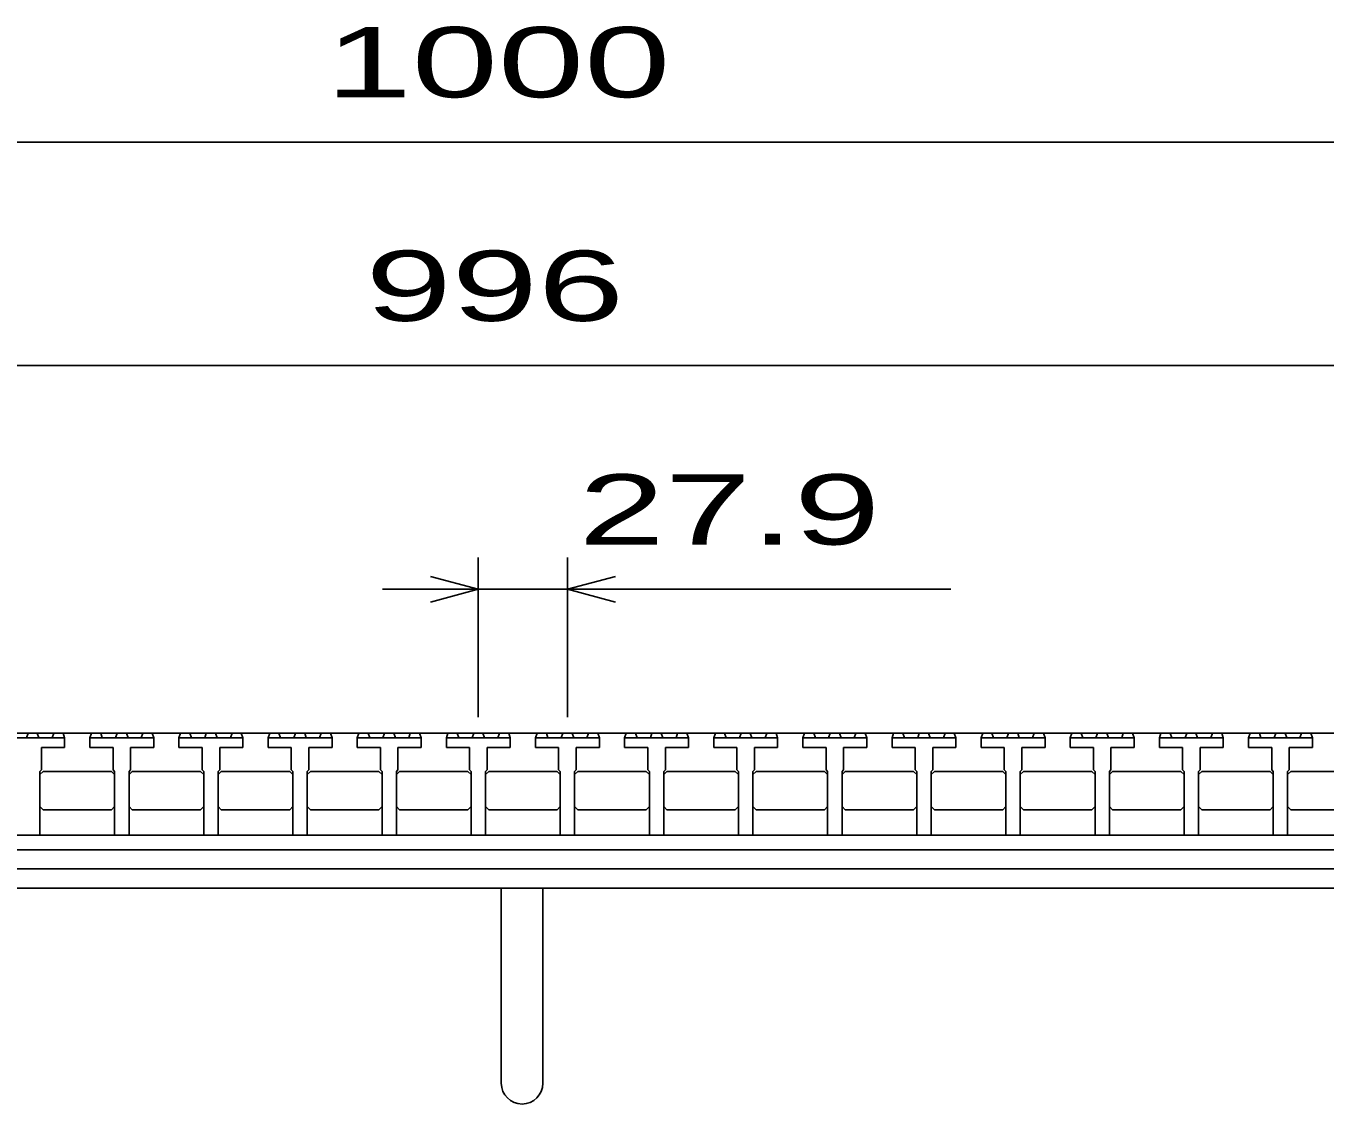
# Model space of a CAD drawing. Units: millimetres, scale not verified. Extents: x -1820 to 1731, y -1282 to 1054.
# Drawn here: x -1005.3 to -598.7, y -588.1 to -250.7 of the extents above; entities that cross this region are included whole.
import ezdxf
from ezdxf.enums import TextEntityAlignment as Align

# ---------------------------------------------------------------- set-up
doc = ezdxf.new("R2010")
doc.units = ezdxf.units.MM
doc.header["$LTSCALE"] = 10
for name, color, linetype, lineweight in [('16', 3, 'Continuous', 25), ('19', 6, 'Continuous', 25), ('22', 2, 'Continuous', 25)]:
    doc.layers.add(name, color=color, linetype=linetype, lineweight=lineweight)
doc.styles.add('ベクトル', font='')
doc.styles.get('ベクトル').set_extended_font_data('ベクトル')

msp = doc.modelspace()

# ---------------------------------------------------------------- linework, layer by layer
at = {"layer": '16'}
for p, q in [((-1348, -472), (-352, -472)), ((-993.2, -473.5), (-1013.2, -473.5)), ((-1005.15, -473.5), (-1004.65, -472)), ((-1004.65, -472), (-1001.75, -472)), ((-1001.75, -472), (-1001.25, -473.5)), ((-997.1, -473.5), (-996.6, -472)), ((-996.6, -472), (-993.7, -472)), ((-993.7, -472), (-993.2, -473.5)), ((-993.2, -476.5), (-993.2, -473.5)), ((-985.3, -473.5), (-984.8, -472)), ((-985.3, -473.5), (-985.3, -476.5)), ((-965.3, -473.5), (-985.3, -473.5)), ((-984.8, -472), (-981.9, -472)), ((-981.9, -472), (-981.4, -473.5)), ((-977.25, -473.5), (-976.75, -472)), ((-976.75, -472), (-973.85, -472)), ((-973.85, -472), (-973.35, -473.5)), ((-969.2, -473.5), (-968.7, -472)), ((-968.7, -472), (-965.8, -472)), ((-965.8, -472), (-965.3, -473.5)), ((-965.3, -476.5), (-965.3, -473.5)), ((-957.4, -473.5), (-956.9, -472)), ((-957.4, -473.5), (-957.4, -476.5)), ((-937.4, -473.5), (-957.4, -473.5)), ((-956.9, -472), (-954, -472)), ((-954, -472), (-953.5, -473.5)), ((-949.35, -473.5), (-948.85, -472)), ((-948.85, -472), (-945.95, -472)), ((-945.95, -472), (-945.45, -473.5)), ((-941.3, -473.5), (-940.8, -472)), ((-940.8, -472), (-937.9, -472)), ((-937.9, -472), (-937.4, -473.5)), ((-937.4, -476.5), (-937.4, -473.5)), ((-929.5, -473.5), (-929, -472)), ((-929.5, -473.5), (-929.5, -476.5)), ((-909.5, -473.5), (-929.5, -473.5)), ((-929, -472), (-926.1, -472)), ((-926.1, -472), (-925.6, -473.5)), ((-921.45, -473.5), (-920.95, -472)), ((-920.95, -472), (-918.05, -472)), ((-918.05, -472), (-917.55, -473.5)), ((-913.4, -473.5), (-912.9, -472)), ((-912.9, -472), (-910, -472)), ((-910, -472), (-909.5, -473.5)), ((-909.5, -476.5), (-909.5, -473.5)), ((-901.6, -473.5), (-901.1, -472)), ((-901.6, -473.5), (-901.6, -476.5)), ((-881.6, -473.5), (-901.6, -473.5)), ((-901.1, -472), (-898.2, -472)), ((-898.2, -472), (-897.7, -473.5)), ((-893.55, -473.5), (-893.05, -472)), ((-893.05, -472), (-890.15, -472)), ((-890.15, -472), (-889.65, -473.5)), ((-885.5, -473.5), (-885, -472)), ((-885, -472), (-882.1, -472)), ((-882.1, -472), (-881.6, -473.5)), ((-881.6, -476.5), (-881.6, -473.5)), ((-873.7, -473.5), (-873.2, -472)), ((-873.7, -473.5), (-873.7, -476.5)), ((-853.7, -473.5), (-873.7, -473.5)), ((-873.2, -472), (-870.3, -472)), ((-870.3, -472), (-869.8, -473.5)), ((-865.65, -473.5), (-865.15, -472)), ((-865.15, -472), (-862.25, -472)), ((-862.25, -472), (-861.75, -473.5)), ((-857.6, -473.5), (-857.1, -472)), ((-857.1, -472), (-854.2, -472)), ((-854.2, -472), (-853.7, -473.5)), ((-853.7, -476.5), (-853.7, -473.5)), ((-845.8, -473.5), (-845.3, -472)), ((-845.8, -473.5), (-845.8, -476.5)), ((-825.8, -473.5), (-845.8, -473.5)), ((-845.3, -472), (-842.4, -472)), ((-842.4, -472), (-841.9, -473.5)), ((-837.75, -473.5), (-837.25, -472)), ((-837.25, -472), (-834.35, -472)), ((-834.35, -472), (-833.85, -473.5)), ((-829.7, -473.5), (-829.2, -472)), ((-829.2, -472), (-826.3, -472)), ((-826.3, -472), (-825.8, -473.5)), ((-825.8, -476.5), (-825.8, -473.5)), ((-817.9, -473.5), (-817.4, -472)), ((-817.9, -473.5), (-817.9, -476.5)), ((-797.9, -473.5), (-817.9, -473.5)), ((-817.4, -472), (-814.5, -472)), ((-814.5, -472), (-814, -473.5)), ((-809.85, -473.5), (-809.35, -472)), ((-809.35, -472), (-806.45, -472)), ((-806.45, -472), (-805.95, -473.5)), ((-801.8, -473.5), (-801.3, -472)), ((-801.3, -472), (-798.4, -472)), ((-798.4, -472), (-797.9, -473.5)), ((-797.9, -476.5), (-797.9, -473.5)), ((-790, -473.5), (-789.5, -472)), ((-790, -473.5), (-790, -476.5)), ((-770, -473.5), (-790, -473.5)), ((-789.5, -472), (-786.6, -472)), ((-786.6, -472), (-786.1, -473.5)), ((-781.95, -473.5), (-781.45, -472)), ((-781.45, -472), (-778.55, -472)), ((-778.55, -472), (-778.05, -473.5)), ((-773.9, -473.5), (-773.4, -472)), ((-773.4, -472), (-770.5, -472)), ((-770.5, -472), (-770, -473.5)), ((-770, -476.5), (-770, -473.5)), ((-762.1, -473.5), (-761.6, -472)), ((-762.1, -473.5), (-762.1, -476.5)), ((-742.1, -473.5), (-762.1, -473.5)), ((-761.6, -472), (-758.7, -472)), ((-758.7, -472), (-758.2, -473.5)), ((-754.05, -473.5), (-753.55, -472)), ((-753.55, -472), (-750.65, -472)), ((-750.65, -472), (-750.15, -473.5)), ((-746, -473.5), (-745.5, -472)), ((-745.5, -472), (-742.6, -472)), ((-742.6, -472), (-742.1, -473.5)), ((-742.1, -476.5), (-742.1, -473.5)), ((-734.2, -473.5), (-733.7, -472)), ((-734.2, -473.5), (-734.2, -476.5)), ((-714.2, -473.5), (-734.2, -473.5)), ((-733.7, -472), (-730.8, -472)), ((-730.8, -472), (-730.3, -473.5)), ((-726.15, -473.5), (-725.65, -472)), ((-725.65, -472), (-722.75, -472)), ((-722.75, -472), (-722.25, -473.5)), ((-718.1, -473.5), (-717.6, -472)), ((-717.6, -472), (-714.7, -472)), ((-714.7, -472), (-714.2, -473.5)), ((-714.2, -476.5), (-714.2, -473.5)), ((-706.3, -473.5), (-705.8, -472)), ((-706.3, -473.5), (-706.3, -476.5)), ((-686.3, -473.5), (-706.3, -473.5)), ((-705.8, -472), (-702.9, -472)), ((-702.9, -472), (-702.4, -473.5)), ((-698.25, -473.5), (-697.75, -472)), ((-697.75, -472), (-694.85, -472)), ((-694.85, -472), (-694.35, -473.5)), ((-690.2, -473.5), (-689.7, -472)), ((-689.7, -472), (-686.8, -472)), ((-686.8, -472), (-686.3, -473.5)), ((-686.3, -476.5), (-686.3, -473.5)), ((-678.4, -473.5), (-677.9, -472)), ((-678.4, -473.5), (-678.4, -476.5)), ((-658.4, -473.5), (-678.4, -473.5)), ((-677.9, -472), (-675, -472)), ((-675, -472), (-674.5, -473.5)), ((-670.35, -473.5), (-669.85, -472)), ((-669.85, -472), (-666.95, -472)), ((-666.95, -472), (-666.45, -473.5)), ((-662.3, -473.5), (-661.8, -472)), ((-661.8, -472), (-658.9, -472)), ((-658.9, -472), (-658.4, -473.5)), ((-658.4, -476.5), (-658.4, -473.5)), ((-650.5, -473.5), (-650, -472)), ((-650.5, -473.5), (-650.5, -476.5)), ((-630.5, -473.5), (-650.5, -473.5)), ((-650, -472), (-647.1, -472)), ((-647.1, -472), (-646.6, -473.5)), ((-642.45, -473.5), (-641.95, -472)), ((-641.95, -472), (-639.05, -472)), ((-639.05, -472), (-638.55, -473.5)), ((-634.4, -473.5), (-633.9, -472)), ((-633.9, -472), (-631, -472)), ((-631, -472), (-630.5, -473.5)), ((-630.5, -476.5), (-630.5, -473.5)), ((-622.6, -473.5), (-622.1, -472)), ((-622.6, -473.5), (-622.6, -476.5)), ((-602.6, -473.5), (-622.6, -473.5)), ((-622.1, -472), (-619.2, -472)), ((-619.2, -472), (-618.7, -473.5)), ((-614.55, -473.5), (-614.05, -472)), ((-614.05, -472), (-611.15, -472)), ((-611.15, -472), (-610.65, -473.5)), ((-606.5, -473.5), (-606, -472)), ((-606, -472), (-603.1, -472)), ((-603.1, -472), (-602.6, -473.5)), ((-602.6, -476.5), (-602.6, -473.5)), ((-1000.45, -483.5), (-1000.45, -476.5)), ((-1000.45, -476.5), (-993.2, -476.5)), ((-985.3, -476.5), (-978.05, -476.5)), ((-978.05, -476.5), (-978.05, -483.5)), ((-972.55, -483.5), (-972.55, -476.5)), ((-972.55, -476.5), (-965.3, -476.5)), ((-957.4, -476.5), (-950.15, -476.5)), ((-950.15, -476.5), (-950.15, -483.5)), ((-944.65, -483.5), (-944.65, -476.5)), ((-944.65, -476.5), (-937.4, -476.5)), ((-929.5, -476.5), (-922.25, -476.5)), ((-922.25, -476.5), (-922.25, -483.5)), ((-916.75, -483.5), (-916.75, -476.5)), ((-916.75, -476.5), (-909.5, -476.5)), ((-901.6, -476.5), (-894.35, -476.5)), ((-894.35, -476.5), (-894.35, -483.5)), ((-888.85, -483.5), (-888.85, -476.5)), ((-888.85, -476.5), (-881.6, -476.5)), ((-873.7, -476.5), (-866.45, -476.5)), ((-866.45, -476.5), (-866.45, -483.5)), ((-860.95, -483.5), (-860.95, -476.5)), ((-860.95, -476.5), (-853.7, -476.5)), ((-845.8, -476.5), (-838.55, -476.5)), ((-838.55, -476.5), (-838.55, -483.5)), ((-833.05, -483.5), (-833.05, -476.5)), ((-833.05, -476.5), (-825.8, -476.5)), ((-817.9, -476.5), (-810.65, -476.5)), ((-810.65, -476.5), (-810.65, -483.5)), ((-805.15, -483.5), (-805.15, -476.5)), ((-805.15, -476.5), (-797.9, -476.5)), ((-790, -476.5), (-782.75, -476.5)), ((-782.75, -476.5), (-782.75, -483.5)), ((-777.25, -483.5), (-777.25, -476.5)), ((-777.25, -476.5), (-770, -476.5)), ((-762.1, -476.5), (-754.85, -476.5)), ((-754.85, -476.5), (-754.85, -483.5)), ((-749.35, -483.5), (-749.35, -476.5)), ((-749.35, -476.5), (-742.1, -476.5)), ((-734.2, -476.5), (-726.95, -476.5)), ((-726.95, -476.5), (-726.95, -483.5)), ((-721.45, -483.5), (-721.45, -476.5)), ((-721.45, -476.5), (-714.2, -476.5)), ((-706.3, -476.5), (-699.05, -476.5)), ((-699.05, -476.5), (-699.05, -483.5)), ((-693.55, -483.5), (-693.55, -476.5)), ((-693.55, -476.5), (-686.3, -476.5)), ((-678.4, -476.5), (-671.15, -476.5)), ((-671.15, -476.5), (-671.15, -483.5)), ((-665.65, -483.5), (-665.65, -476.5)), ((-665.65, -476.5), (-658.4, -476.5)), ((-650.5, -476.5), (-643.25, -476.5)), ((-643.25, -476.5), (-643.25, -483.5)), ((-637.75, -483.5), (-637.75, -476.5)), ((-637.75, -476.5), (-630.5, -476.5)), ((-622.6, -476.5), (-615.35, -476.5)), ((-615.35, -476.5), (-615.35, -483.5)), ((-609.85, -483.5), (-609.85, -476.5)), ((-609.85, -476.5), (-602.6, -476.5)), ((-1000.95, -484), (-1000.45, -483.5)), ((-978.05, -483.5), (-977.55, -484)), ((-973.05, -484), (-972.55, -483.5)), ((-950.15, -483.5), (-949.65, -484)), ((-945.15, -484), (-944.65, -483.5)), ((-922.25, -483.5), (-921.75, -484)), ((-917.25, -484), (-916.75, -483.5)), ((-894.35, -483.5), (-893.85, -484)), ((-889.35, -484), (-888.85, -483.5)), ((-866.45, -483.5), (-865.95, -484)), ((-861.45, -484), (-860.95, -483.5)), ((-838.55, -483.5), (-838.05, -484)), ((-833.55, -484), (-833.05, -483.5)), ((-810.65, -483.5), (-810.15, -484)), ((-805.65, -484), (-805.15, -483.5)), ((-782.75, -483.5), (-782.25, -484)), ((-777.75, -484), (-777.25, -483.5)), ((-754.85, -483.5), (-754.35, -484)), ((-749.85, -484), (-749.35, -483.5)), ((-726.95, -483.5), (-726.45, -484)), ((-721.95, -484), (-721.45, -483.5)), ((-699.05, -483.5), (-698.55, -484)), ((-694.05, -484), (-693.55, -483.5)), ((-671.15, -483.5), (-670.65, -484)), ((-666.15, -484), (-665.65, -483.5)), ((-643.25, -483.5), (-642.75, -484)), ((-638.25, -484), (-637.75, -483.5)), ((-615.35, -483.5), (-614.85, -484)), ((-610.35, -484), (-609.85, -483.5)), ((-1000.95, -504), (-1000.95, -484)), ((-1000.95, -485), (-999.95, -484)), ((-999.95, -484), (-978.55, -484)), ((-978.55, -484), (-977.55, -485)), ((-977.55, -484), (-977.55, -504)), ((-973.05, -504), (-973.05, -484)), ((-973.05, -485), (-972.05, -484)), ((-972.05, -484), (-950.65, -484)), ((-950.65, -484), (-949.65, -485)), ((-949.65, -484), (-949.65, -504)), ((-945.15, -504), (-945.15, -484)), ((-945.15, -485), (-944.15, -484)), ((-944.15, -484), (-922.75, -484)), ((-922.75, -484), (-921.75, -485)), ((-921.75, -484), (-921.75, -504)), ((-917.25, -504), (-917.25, -484)), ((-917.25, -485), (-916.25, -484)), ((-916.25, -484), (-894.85, -484)), ((-894.85, -484), (-893.85, -485)), ((-893.85, -484), (-893.85, -504)), ((-889.35, -504), (-889.35, -484)), ((-889.35, -485), (-888.35, -484)), ((-888.35, -484), (-866.95, -484)), ((-866.95, -484), (-865.95, -485)), ((-865.95, -484), (-865.95, -504)), ((-861.45, -504), (-861.45, -484)), ((-861.45, -485), (-860.45, -484)), ((-860.45, -484), (-839.05, -484)), ((-839.05, -484), (-838.05, -485)), ((-838.05, -484), (-838.05, -504)), ((-833.55, -504), (-833.55, -484)), ((-833.55, -485), (-832.55, -484)), ((-832.55, -484), (-811.15, -484)), ((-811.15, -484), (-810.15, -485)), ((-810.15, -484), (-810.15, -504)), ((-805.65, -504), (-805.65, -484)), ((-805.65, -485), (-804.65, -484)), ((-804.65, -484), (-783.25, -484)), ((-783.25, -484), (-782.25, -485)), ((-782.25, -484), (-782.25, -504)), ((-777.75, -504), (-777.75, -484)), ((-777.75, -485), (-776.75, -484)), ((-776.75, -484), (-755.35, -484)), ((-755.35, -484), (-754.35, -485)), ((-754.35, -484), (-754.35, -504)), ((-749.85, -504), (-749.85, -484)), ((-749.85, -485), (-748.85, -484)), ((-748.85, -484), (-727.45, -484)), ((-727.45, -484), (-726.45, -485)), ((-726.45, -484), (-726.45, -504)), ((-721.95, -504), (-721.95, -484)), ((-721.95, -485), (-720.95, -484)), ((-720.95, -484), (-699.55, -484)), ((-699.55, -484), (-698.55, -485)), ((-698.55, -484), (-698.55, -504)), ((-694.05, -504), (-694.05, -484)), ((-694.05, -485), (-693.05, -484)), ((-693.05, -484), (-671.65, -484)), ((-671.65, -484), (-670.65, -485)), ((-670.65, -484), (-670.65, -504)), ((-666.15, -504), (-666.15, -484)), ((-666.15, -485), (-665.15, -484)), ((-665.15, -484), (-643.75, -484)), ((-643.75, -484), (-642.75, -485)), ((-642.75, -484), (-642.75, -504)), ((-638.25, -504), (-638.25, -484)), ((-638.25, -485), (-637.25, -484)), ((-637.25, -484), (-615.85, -484)), ((-615.85, -484), (-614.85, -485)), ((-614.85, -484), (-614.85, -504)), ((-610.35, -504), (-610.35, -484)), ((-610.35, -485), (-609.35, -484)), ((-609.35, -484), (-587.95, -484)), ((-999.95, -496), (-1000.95, -495)), ((-978.55, -496), (-999.95, -496)), ((-977.55, -495), (-978.55, -496)), ((-972.05, -496), (-973.05, -495)), ((-950.65, -496), (-972.05, -496)), ((-949.65, -495), (-950.65, -496)), ((-944.15, -496), (-945.15, -495)), ((-922.75, -496), (-944.15, -496)), ((-921.75, -495), (-922.75, -496)), ((-916.25, -496), (-917.25, -495)), ((-894.85, -496), (-916.25, -496)), ((-893.85, -495), (-894.85, -496)), ((-888.35, -496), (-889.35, -495)), ((-866.95, -496), (-888.35, -496)), ((-865.95, -495), (-866.95, -496)), ((-860.45, -496), (-861.45, -495)), ((-839.05, -496), (-860.45, -496)), ((-838.05, -495), (-839.05, -496)), ((-832.55, -496), (-833.55, -495)), ((-811.15, -496), (-832.55, -496)), ((-810.15, -495), (-811.15, -496)), ((-804.65, -496), (-805.65, -495)), ((-783.25, -496), (-804.65, -496)), ((-782.25, -495), (-783.25, -496)), ((-776.75, -496), (-777.75, -495)), ((-755.35, -496), (-776.75, -496)), ((-754.35, -495), (-755.35, -496)), ((-748.85, -496), (-749.85, -495)), ((-727.45, -496), (-748.85, -496)), ((-726.45, -495), (-727.45, -496)), ((-720.95, -496), (-721.95, -495)), ((-699.55, -496), (-720.95, -496)), ((-698.55, -495), (-699.55, -496)), ((-693.05, -496), (-694.05, -495)), ((-671.65, -496), (-693.05, -496)), ((-670.65, -495), (-671.65, -496)), ((-665.15, -496), (-666.15, -495)), ((-643.75, -496), (-665.15, -496)), ((-642.75, -495), (-643.75, -496)), ((-637.25, -496), (-638.25, -495)), ((-615.85, -496), (-637.25, -496)), ((-614.85, -495), (-615.85, -496)), ((-609.35, -496), (-610.35, -495)), ((-587.95, -496), (-609.35, -496)), ((-1348, -504), (-352, -504)), ((-1340.25, -504), (-359.75, -504)), ((-1005.45, -504), (-1000.95, -504)), ((-977.55, -504), (-973.05, -504)), ((-949.65, -504), (-945.15, -504)), ((-921.75, -504), (-917.25, -504)), ((-893.85, -504), (-889.35, -504)), ((-865.95, -504), (-861.45, -504)), ((-838.05, -504), (-833.55, -504)), ((-810.15, -504), (-805.65, -504)), ((-782.25, -504), (-777.75, -504)), ((-754.35, -504), (-749.85, -504)), ((-726.45, -504), (-721.95, -504)), ((-698.55, -504), (-694.05, -504)), ((-670.65, -504), (-666.15, -504)), ((-642.75, -504), (-638.25, -504)), ((-614.85, -504), (-610.35, -504)), ((-359.75, -508.5), (-1340.25, -508.5)), ((-1340.25, -514.5), (-359.75, -514.5))]:
    msp.add_line(p, q, dxfattribs=at)
at = {"layer": '19'}
for p, q in [((-1350, -514.5), (-350, -514.5)), ((-350, -520.5), (-1350, -520.5)), ((-856.5, -581.61), (-856.5, -520.5)), ((-843.5, -581.61), (-843.5, -520.5))]:
    msp.add_line(p, q, dxfattribs=at)
msp.add_arc((-850, -581.61), 6.5, 180, 0, dxfattribs=at)
at = {"layer": '22', "color": 4}
for p, q in [((-1350, -287), (-350, -287)), ((-1348, -357), (-352, -357)), ((-863.7, -467), (-863.7, -417)), ((-835.8, -417), (-835.8, -467)), ((-863.7, -427), (-878.7, -423)), ((-835.8, -427), (-820.8, -423)), ((-863.7, -427), (-893.7, -427)), ((-878.7, -431), (-863.7, -427)), ((-863.7, -427), (-835.8, -427)), ((-820.8, -431), (-835.8, -427)), ((-835.8, -427), (-715.8, -427))]:
    msp.add_line(p, q, dxfattribs=at)

# ---------------------------------------------------------------- texts
at = {"layer": '22', "style": 'ベクトル', "width": 1.65}
for s, p in [(' 1000 ', (-925, -262)), (' 996 ', (-912.5, -332)), (' 27.9 ', (-845.8, -402))]:
    msp.add_text(s, height=21.99, dxfattribs=at).set_placement(p, align=Align.MIDDLE_LEFT)

doc.saveas('drawing.dxf')
